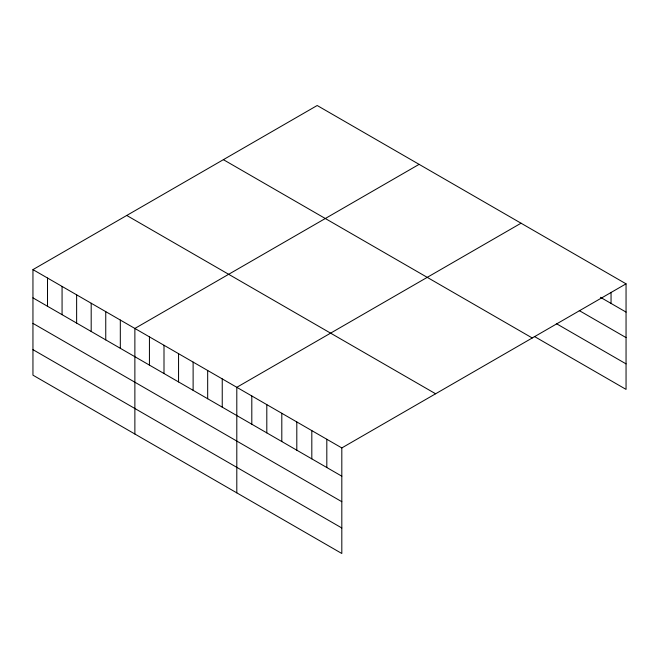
<?xml version="1.0" encoding="UTF-8"?>
<svg xmlns="http://www.w3.org/2000/svg" width="659" height="659" viewBox="0 0 659 659"><rect width="100%" height="100%" fill="white"/><g stroke="black" fill="none" stroke-linecap="round" stroke-linejoin="round"><path stroke-width="0.99" d="M32.95 269.613L341.815 447.931L341.815 553.494L32.95 375.169L32.95 269.613L317.185 105.506L626.05 283.831L626.05 389.387L534.276 336.403M419.108 164.355L134.873 328.454L134.873 434.017M521.038 223.203L236.803 387.303L236.803 492.858M341.815 447.931L626.05 283.831M600.456 297.308L626.05 312.086M579.277 310.595L626.05 337.597M556.336 323.627L626.05 363.875M223.385 159.667L532.25 337.985M126.75 215.46L435.615 393.777M32.95 297.86L341.815 476.185M32.95 323.371L341.815 501.697M32.95 349.657L341.815 527.983M611.05 292.324L611.05 303.42M326.815 439.273L326.815 467.528M311.814 430.607L311.814 458.862M296.805 421.949L296.805 450.204M281.805 413.292L281.805 441.538M266.804 404.626L266.804 432.881M251.804 395.968L251.804 424.215M222.24 378.9L222.24 407.147M207.676 370.49L207.676 398.744M193.12 362.088L193.12 390.334M178.556 353.677L178.556 381.932M164 345.275L164 373.521M149.436 336.864L149.436 365.119M120.317 320.052L120.317 348.306M105.753 311.641L105.753 339.896M91.189 303.239L91.189 331.493M76.633 294.828L76.633 323.083M62.07 286.426L62.07 314.681M47.514 278.016L47.514 306.27"/></g></svg>
